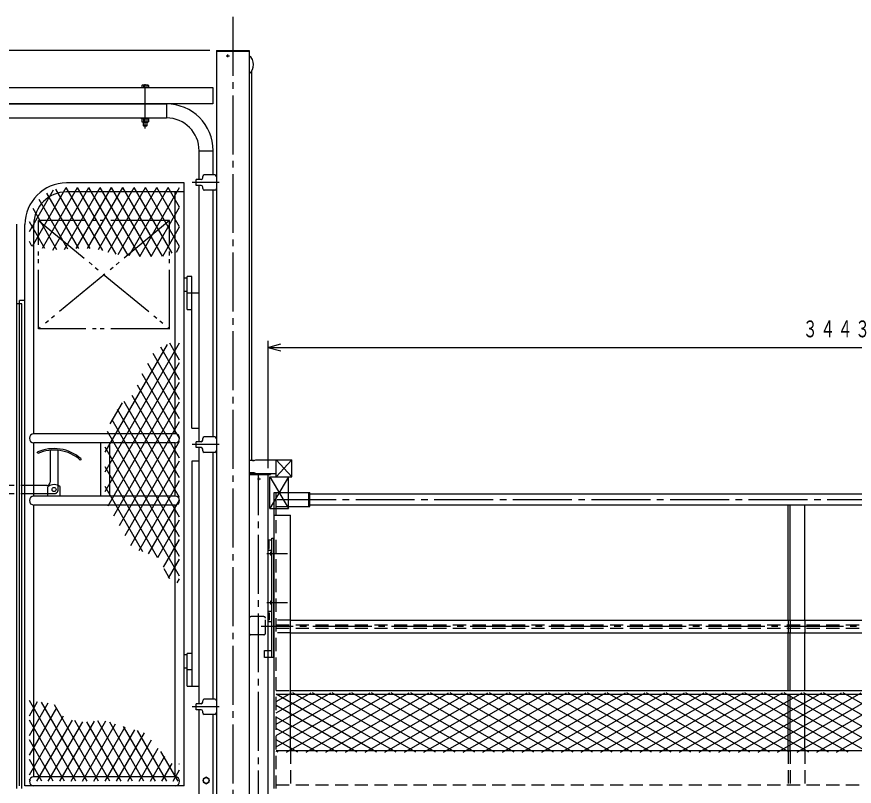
# Model space of a CAD drawing. Units: millimetres, scale not verified. Extents: x -7950 to 7710, y -5600 to 5443.
# Drawn here: x -3922 to -1364, y -1641 to 708 of the extents above; entities that cross this region are included whole.
import ezdxf

# ---------------------------------------------------------------- set-up
doc = ezdxf.new("R2010")
doc.units = ezdxf.units.MM
doc.header["$LTSCALE"] = 20
for name, pattern in [('CHAIN2', [12, 9, -1, 1, -1]), ('DASHED2', [3, 2, -1]), ('DOUBLE_CHAIN2', [12.8, 9, -1, 0.6, -0.6, 0.6, -1])]:
    doc.linetypes.add(name, pattern=pattern)
doc.layers.add('0-0_1', color=1, linetype='Continuous')
doc.layers.add('0-2_3', color=2, linetype='Continuous')
doc.styles.add('ＭＳ ゴシック', font='')
doc.styles.get('ＭＳ ゴシック').set_extended_font_data('MS Gothic')

# ---------------------------------------------------------------- blocks, each defined once
blk = doc.blocks.new('D6')
at = {"layer": '0-0_1', "color": 4}
for p, q in [((2844.18, 6544.99), (2833.46, 6584.99)), ((2844.18, 6381.99), (2844.18, 6594.99)), ((2844.18, 6544.99), (2854.9, 6584.99)), ((5078.19, 6544.99), (2824.18, 6544.99)), ((2844.18, 6381.99), (2833.46, 6421.99)), ((2844.18, 6381.99), (2854.9, 6421.99)), ((2824.18, 6381.99), (3817.34, 6381.99))]:
    blk.add_line(p, q, dxfattribs=at)
at = {"layer": '0-0_1', "color": 7, "insert": (2806.04, 6297.45), "char_height": 51.32, "attachment_point": 7, "rotation": 90, "style": 'ＭＳ ゴシック'}
blk.add_mtext('\\T1.17;\\W0.65;１６８．５', dxfattribs=at)
blk = doc.blocks.new('D8')
at = {"layer": '0-0_1', "color": 4}
for p, q in [((5255.19, 5658.81), (5255.19, 5270.49)), ((5255.19, 5638.81), (5295.19, 5649.52)), ((5255.19, 5638.81), (8698.49, 5638.81)), ((5255.19, 5638.81), (5295.19, 5628.09))]:
    blk.add_line(p, q, dxfattribs=at)
at = {"layer": '0-0_1', "color": 7, "insert": (6888.84, 5668.81), "char_height": 51.32, "attachment_point": 7, "style": 'ＭＳ ゴシック'}
blk.add_mtext('\\T1.17;\\W0.65;３４４３', dxfattribs=at)

msp = doc.modelspace()

# ---------------------------------------------------------------- linework, layer by layer
at = {"layer": '0-0_1', "color": 2, "linetype": 'CHAIN2'}
for p, q in [((-3261.81, 708.09), (-3261.81, -2276.97)), ((-3281.68, 588.99), (-3272.36, 588.99)), ((-3276.81, 584.38), (-3276.81, 593.24)), ((-3303.21, 201.99), (-3385.48, 201.99)), ((-3303.21, -598.01), (-3385.48, -598.01)), ((-3183.31, -2252.88), (-3183.31, -689.51)), ((-3186.68, -702.51), (-3177.36, -702.51)), ((-3181.81, -706.75), (-3181.81, -698.25)), ((-3126.51, -765.01), (268.89, -765.01)), ((-3158.01, -930.01), (-3094.58, -930.01)), ((-3158.01, -1080.01), (-3094.58, -1080.01)), ((282.94, -1153.01), (-3175.51, -1153.01)), ((-3303.21, -1398.01), (-3385.48, -1398.01))]:
    msp.add_line(p, q, dxfattribs=at)
at = {"layer": '0-0_1'}
for p, q in [((-3311.81, 604.99), (-3211.81, 604.99)), ((-3311.81, 604.99), (-3311.81, -2251.21)), ((-3211.81, 601.99), (-3311.81, 601.99)), ((-3211.81, 604.99), (-3211.81, -2251.21)), ((-4572.66, 491.99), (-3322.66, 491.99)), ((-3538.23, 499.49), (-3539.9, 498.52)), ((-3539.9, 498.52), (-3539.9, 491.99)), ((-3520.79, 499.49), (-3538.23, 499.49)), ((-3534.7, 498.3), (-3534.7, 491.99)), ((-3524.31, 498.3), (-3524.31, 491.99)), ((-3520.79, 499.49), (-3519.12, 498.52)), ((-3519.12, 498.52), (-3519.12, 491.99)), ((-3539.9, 396.29), (-3539.9, 387.43)), ((-3537.91, 386.29), (-3539.9, 387.43)), ((-3521.1, 386.29), (-3537.91, 386.29)), ((-3535.51, 386.29), (-3535.51, 376.47)), ((-3534.7, 396.29), (-3534.7, 387.47)), ((-3534.63, 375.6), (-3534.63, 386.29)), ((-3532.51, 399.29), (-3529.51, 396.29)), ((-3529.51, 399.29), (-3526.51, 396.29)), ((-3524.38, 386.29), (-3524.38, 375.6)), ((-3524.31, 396.29), (-3524.31, 387.47)), ((-3523.51, 376.47), (-3523.51, 386.29)), ((-3521.1, 386.29), (-3519.12, 387.43)), ((-3519.12, 396.29), (-3519.12, 387.43)), ((-3534.63, 375.6), (-3535.51, 376.47)), ((-3523.51, 376.47), (-3535.51, 376.47)), ((-3373.81, 192.99), (-3373.81, 210.99)), ((-3358.81, 210.99), (-3373.81, 210.99)), ((-3353.81, 215.99), (-3353.81, 220.49)), ((-3316.81, 225.49), (-3348.81, 225.49)), ((-3358.81, 192.99), (-3373.81, 192.99)), ((-3353.81, 183.49), (-3353.81, 187.99)), ((-3316.81, 178.49), (-3348.81, 178.49)), ((-3353.81, -584.01), (-3353.81, -579.51)), ((-3316.81, -574.51), (-3348.81, -574.51)), ((-3373.81, -607.01), (-3373.81, -589.01)), ((-3358.81, -589.01), (-3373.81, -589.01)), ((-3358.81, -607.01), (-3373.81, -607.01)), ((-3353.81, -616.51), (-3353.81, -612.01)), ((-3316.81, -621.51), (-3348.81, -621.51)), ((-3198.64, -646.3), (-3211.81, -646.3)), ((-3191.81, -643.81), (-3081.81, -643.81)), ((-3081.81, -696.51), (-3081.81, -643.81)), ((-3198.64, -684.03), (-3211.81, -684.03)), ((-3211.81, -686.51), (-3129.81, -686.51)), ((-3211.81, -689.51), (-3146.81, -689.51)), ((-3154.81, -689.51), (-3154.81, -2251.01)), ((-3153.81, -711.59), (-3153.81, -689.51)), ((-3146.81, -686.51), (-3146.81, -689.51)), ((-3148.81, -792.51), (-3148.81, -696.51)), ((-3091.81, -792.51), (-3091.81, -696.51)), ((-3135.51, -743.66), (-3026.31, -743.66)), ((-3135.51, -1648.01), (-3135.51, -743.66)), ((-3129.51, -813.66), (-3129.51, -743.66)), ((-3029.51, -786.36), (-3029.51, -743.66)), ((-3026.31, -786.36), (-3026.31, -743.66)), ((-3026.31, -748.01), (162.69, -748.01)), ((-3129.51, -786.36), (-3026.31, -786.36)), ((-3026.31, -782.01), (162.69, -782.01)), ((-1565.41, -1136.01), (-1565.41, -782.01)), ((-1559.41, -1136.01), (-1559.41, -782.01)), ((-1515.41, -1136.01), (-1515.41, -782.01)), ((-3135.51, -813.66), (-3085.51, -813.66)), ((-3085.51, -1532.01), (-3085.51, -813.66)), ((-3154.81, -888.01), (-3142.51, -888.01)), ((-3154.81, -893.01), (-3150.51, -893.01)), ((-3150.51, -915.01), (-3150.51, -893.01)), ((-3142.51, -1248.01), (-3142.51, -883.01)), ((-3142.51, -883.01), (-3136.51, -883.01)), ((-3136.51, -1248.01), (-3136.51, -883.01)), ((-3154.81, -915.01), (-3150.51, -915.01)), ((-3154.81, -920.01), (-3142.51, -920.01)), ((-3145.51, -935.01), (-3145.51, -925.01)), ((-3145.51, -925.01), (-3142.51, -925.01)), ((-3145.51, -935.01), (-3142.51, -935.01)), ((-3145.51, -1085.01), (-3145.51, -1075.01)), ((-3145.51, -1075.01), (-3142.51, -1075.01)), ((-3145.51, -1085.01), (-3142.51, -1085.01)), ((-3154.81, -1106.01), (-3142.51, -1106.01)), ((-3154.81, -1133.01), (-3150.51, -1133.01)), ((-3154.81, -1138.01), (-3142.51, -1138.01)), ((-3085.51, -1133.96), (221.89, -1133.96)), ((-3085.51, -1172.06), (221.89, -1172.06)), ((-1565.41, -1348.01), (-1565.41, -1170.01)), ((-1559.41, -1348.01), (-1559.41, -1170.01)), ((-1515.41, -1348.01), (-1515.41, -1170.01)), ((-3165.51, -1226.01), (-3142.51, -1226.01)), ((-3085.51, -1348.01), (221.89, -1348.01)), ((-3353.81, -1384.01), (-3353.81, -1379.51)), ((-3316.81, -1374.51), (-3348.81, -1374.51)), ((-3085.51, -1360.01), (221.89, -1360.01)), ((-1565.41, -1532.01), (-1565.41, -1360.01)), ((-1559.41, -1532.01), (-1559.41, -1360.01)), ((-1515.41, -1532.01), (-1515.41, -1360.01)), ((-3373.81, -1407.01), (-3373.81, -1389.01)), ((-3358.81, -1389.01), (-3373.81, -1389.01)), ((-3358.81, -1407.01), (-3373.81, -1407.01)), ((-3353.81, -1416.51), (-3353.81, -1412.01)), ((-3316.81, -1421.51), (-3348.81, -1421.51)), ((-3129.51, -1532.01), (265.89, -1532.01))]:
    msp.add_line(p, q, dxfattribs=at)
at = {"layer": '0-0_1', "color": 2, "linetype": 'DOUBLE_CHAIN2'}
for p, q in [((-3454.67, 85.8), (-3854.67, -244.2)), ((-3854.67, 85.8), (-3454.67, -244.2)), ((-3454.67, 85.8), (-3854.67, 85.8)), ((-3854.67, -244.2), (-3854.67, 85.8)), ((-3454.67, -244.2), (-3454.67, 85.8)), ((-3454.67, -244.2), (-3854.67, -244.2))]:
    msp.add_line(p, q, dxfattribs=at)
at = {"layer": '0-0_1', "color": 2, "linetype": 'DASHED2'}
for p, q in [((-3129.51, -1648.01), (-3129.51, -813.66)), ((-3166.81, -1123.01), (-3206.81, -1123.01)), ((-3161.81, -1173.01), (-3161.81, -1128.01)), ((-3085.51, -1133.96), (-3129.51, -1133.96)), ((-3129.51, -1148.01), (265.89, -1148.01)), ((-1565.41, -1136.01), (-1565.41, -1170.01)), ((-1559.41, -1136.01), (-1559.41, -1170.01)), ((-1515.41, -1136.01), (-1515.41, -1170.01)), ((-3129.51, -1158.01), (265.89, -1158.01)), ((-3085.51, -1172.06), (-3129.51, -1172.06)), ((-3166.81, -1178.01), (-3206.81, -1178.01)), ((-3129.51, -1348.01), (-3085.51, -1348.01)), ((-3129.51, -1360.01), (-3085.51, -1360.01)), ((-3085.51, -1532.01), (-3085.51, -1648.01)), ((-1565.41, -1532.01), (-1565.41, -1648.01)), ((-1559.41, -1532.01), (-1559.41, -1648.01)), ((-1515.41, -1532.01), (-1515.41, -1648.01)), ((-3129.51, -1636.01), (265.89, -1636.01))]:
    msp.add_line(p, q, dxfattribs=at)
at = {"layer": '0-0_1', "color": 2}
for p, q in [((-3129.51, -1520.58), (-2842.75, -1355.01)), ((-3129.51, -1485.93), (-2902.75, -1355.01)), ((-3129.51, -1451.29), (-2962.75, -1355.01)), ((-3129.51, -1416.65), (-3022.75, -1355.01)), ((-3129.51, -1382.01), (-3082.75, -1355.01)), ((-3097.98, -1537.01), (-2782.75, -1355.01)), ((-2762.94, -1537.01), (-3078.17, -1355.01)), ((-3037.98, -1537.01), (-2722.75, -1355.01)), ((-2702.94, -1537.01), (-3018.17, -1355.01)), ((-2977.98, -1537.01), (-2662.75, -1355.01)), ((-2642.94, -1537.01), (-2958.17, -1355.01)), ((-2917.98, -1537.01), (-2602.75, -1355.01)), ((-2582.94, -1537.01), (-2898.17, -1355.01)), ((-2857.98, -1537.01), (-2542.75, -1355.01)), ((-2522.94, -1537.01), (-2838.17, -1355.01)), ((-2797.98, -1537.01), (-2482.75, -1355.01)), ((-2462.94, -1537.01), (-2778.17, -1355.01)), ((-2737.98, -1537.01), (-2422.75, -1355.01)), ((-2402.94, -1537.01), (-2718.17, -1355.01)), ((-2677.98, -1537.01), (-2362.75, -1355.01)), ((-2342.94, -1537.01), (-2658.17, -1355.01)), ((-2617.98, -1537.01), (-2302.75, -1355.01)), ((-2282.94, -1537.01), (-2598.17, -1355.01)), ((-2557.98, -1537.01), (-2242.75, -1355.01)), ((-2222.94, -1537.01), (-2538.17, -1355.01)), ((-2497.98, -1537.01), (-2182.75, -1355.01)), ((-2162.94, -1537.01), (-2478.17, -1355.01)), ((-2437.98, -1537.01), (-2122.75, -1355.01)), ((-2102.94, -1537.01), (-2418.17, -1355.01)), ((-2377.98, -1537.01), (-2062.75, -1355.01)), ((-2042.94, -1537.01), (-2358.17, -1355.01)), ((-2317.98, -1537.01), (-2002.75, -1355.01)), ((-1982.94, -1537.01), (-2298.17, -1355.01)), ((-2257.98, -1537.01), (-1942.75, -1355.01)), ((-1922.94, -1537.01), (-2238.17, -1355.01)), ((-2197.98, -1537.01), (-1882.75, -1355.01)), ((-1862.94, -1537.01), (-2178.17, -1355.01)), ((-2137.98, -1537.01), (-1822.75, -1355.01)), ((-1802.94, -1537.01), (-2118.17, -1355.01)), ((-2077.98, -1537.01), (-1762.75, -1355.01)), ((-1742.94, -1537.01), (-2058.17, -1355.01)), ((-2017.98, -1537.01), (-1702.75, -1355.01)), ((-1682.94, -1537.01), (-1998.17, -1355.01)), ((-1957.98, -1537.01), (-1642.75, -1355.01)), ((-1622.94, -1537.01), (-1938.17, -1355.01)), ((-1897.98, -1537.01), (-1582.75, -1355.01)), ((-1562.94, -1537.01), (-1878.17, -1355.01)), ((-1837.98, -1537.01), (-1522.75, -1355.01)), ((-1502.94, -1537.01), (-1818.17, -1355.01)), ((-1777.98, -1537.01), (-1462.75, -1355.01)), ((-1442.94, -1537.01), (-1758.17, -1355.01)), ((-1717.98, -1537.01), (-1402.75, -1355.01)), ((-1382.94, -1537.01), (-1698.17, -1355.01)), ((-1657.98, -1537.01), (-1342.75, -1355.01)), ((-1322.94, -1537.01), (-1638.17, -1355.01)), ((-1597.98, -1537.01), (-1282.75, -1355.01)), ((-1262.94, -1537.01), (-1578.17, -1355.01)), ((-1537.98, -1537.01), (-1222.75, -1355.01)), ((-1202.94, -1537.01), (-1518.17, -1355.01)), ((-1477.98, -1537.01), (-1162.75, -1355.01)), ((-1142.94, -1537.01), (-1458.17, -1355.01)), ((-1417.98, -1537.01), (-1102.75, -1355.01)), ((-1082.94, -1537.01), (-1398.17, -1355.01)), ((-2822.94, -1537.01), (-3129.51, -1360.01)), ((-2882.94, -1537.01), (-3129.51, -1394.66)), ((-2942.94, -1537.01), (-3129.51, -1429.3)), ((-3002.94, -1537.01), (-3129.51, -1463.94)), ((-3062.94, -1537.01), (-3129.51, -1498.58)), ((-3122.94, -1537.01), (-3129.51, -1533.22))]:
    msp.add_line(p, q, dxfattribs=at)
at = {"layer": '0-0_1'}
for points in [[(-3322.66, 491.99), (-3322.66, 441.99), (-4572.66, 441.99), (-4572.66, 491.99)], [(-3534.63, 375.6), (-3524.38, 375.6), (-3523.51, 376.47)], [(-3154.81, -1111.01), (-3150.51, -1111.01), (-3150.51, -1133.01)], [(-3136.51, -1248.01), (-3165.51, -1248.01), (-3165.51, -1226.01)]]:
    msp.add_lwpolyline(points, dxfattribs=at)
for points in [[(-3540.26, 399.29), (-3518.76, 399.29), (-3518.76, 396.29), (-3540.26, 396.29)], [(-3343.16, -1612.62), (-3352.16, -1617.82), (-3352.16, -1628.21), (-3343.16, -1633.41), (-3334.16, -1628.21), (-3334.16, -1617.82)]]:
    msp.add_lwpolyline(points, close=True, dxfattribs=at)
msp.add_circle((-3343.16, -1623.01), 9, dxfattribs=at)
for centre, radius, start, end in [((-3537.3, 496.04), 3.44, 41.02288, 138.97712), ((-3529.51, 487.49), 12, 64.34166, 115.65834), ((-3521.71, 496.04), 3.44, 41.02288, 138.97712), ((-3537.1, 389.28), 3, 273.91941, 322.89391), ((-3529.51, 398.29), 12, 244.34166, 295.65834), ((-3521.92, 389.28), 3, 217.10609, 266.08059), ((-3358.81, 215.99), 5, 270, 0), ((-3348.81, 220.49), 5, 90, 180), ((-3316.81, 220.49), 5, 0, 90), ((-3358.81, 187.99), 5, 0, 90), ((-3348.81, 183.49), 5, 180, 270), ((-3316.81, 183.49), 5, 270, 0), ((-3358.81, -584.01), 5, 270, 0), ((-3348.81, -579.51), 5, 90, 180), ((-3316.81, -579.51), 5, 0, 90), ((-3358.81, -612.01), 5, 0, 90), ((-3348.81, -616.51), 5, 180, 270), ((-3316.81, -616.51), 5, 270, 0), ((-3200.23, -631.31), 15.07, 263.9726, 303.95765), ((-3200.23, -699.01), 15.07, 56.04235, 96.0274), ((-3156.81, -711.59), 3, 311.81031, 359.99564), ((-3348.81, -1379.51), 5, 90, 180), ((-3316.81, -1379.51), 5, 0, 90), ((-3358.81, -1384.01), 5, 270, 0), ((-3358.81, -1412.01), 5, 0, 90), ((-3348.81, -1416.51), 5, 180, 270), ((-3316.81, -1416.51), 5, 270, 0)]:
    msp.add_arc(centre, radius, start, end, dxfattribs=at)
at = {"layer": '0-0_1', "color": 2, "linetype": 'DASHED2'}
for centre, start, end in [((-3206.81, -1128.01), 90, 180), ((-3166.81, -1128.01), 0, 90), ((-3206.81, -1173.01), 180, 270), ((-3166.81, -1173.01), 270, 0)]:
    msp.add_arc(centre, 5, start, end, dxfattribs=at)
at = {"layer": '0-2_3', "color": 1}
for p, q in [((-3203.71, -646.3), (-3203.71, 543.45)), ((-4411.81, 441.99), (-3464.51, 441.99)), ((-3464.51, 441.99), (-3464.51, 399.29)), ((-4411.81, 399.29), (-3464.51, 399.29)), ((-3364.51, 299.29), (-3321.81, 299.29)), ((-3364.51, 210.99), (-3364.51, 299.29)), ((-3321.81, 225.49), (-3321.81, 299.29)), ((-3410.51, 200.78), (-3769.51, 200.78)), ((-3410.51, -1639.22), (-3410.51, 200.78)), ((-3364.51, -589.01), (-3364.51, 192.99)), ((-3410.51, 173.58), (-3769.51, 173.58)), ((-3437.71, -565.02), (-3437.71, 173.58)), ((-3321.81, -574.51), (-3321.81, 178.49)), ((-3921.56, -1648.01), (-3921.56, 74.79)), ((-3896.71, -1639.22), (-3896.71, 73.58)), ((-3869.51, -565.02), (-3869.51, 73.58)), ((-3401.51, -90.01), (-3410.51, -90.01)), ((-3401.51, -185.01), (-3401.51, -85.01)), ((-3386.51, -85.01), (-3401.51, -85.01)), ((-3386.51, -548.01), (-3386.51, -85.01)), ((-3401.51, -130.01), (-3410.51, -130.01)), ((-3401.51, -135.01), (-3364.51, -135.01)), ((-3905.56, -168.01), (-3921.56, -168.01)), ((-3896.71, -158.01), (-3912.71, -158.01)), ((-3912.71, -1639.22), (-3912.71, -158.01)), ((-3905.56, -1648.01), (-3905.56, -168.01)), ((-3401.51, -185.01), (-3386.51, -185.01)), ((-3386.51, -548.01), (-3364.51, -548.01)), ((-3437.71, -565.02), (-3869.51, -565.02)), ((-3437.71, -592.22), (-3869.51, -592.22)), ((-3869.51, -755.02), (-3869.51, -592.22)), ((-3664.51, -755.02), (-3664.51, -592.22)), ((-3637.31, -755.02), (-3637.31, -592.22)), ((-3437.71, -755.02), (-3437.71, -592.22)), ((-3364.51, -1389.01), (-3364.51, -607.01)), ((-3857.64, -625.44), (-3859.51, -621.35)), ((-3820.01, -615.17), (-3820.01, -712.52)), ((-3795.01, -722.74), (-3795.01, -615.17)), ((-3321.81, -1374.51), (-3321.81, -621.51)), ((-3724.51, -641.55), (-3727.5, -644.92)), ((-3129.81, -696.51), (-3129.81, -643.81)), ((-3081.81, -686.51), (-3081.81, -643.81)), ((-3203.71, -686.51), (-3203.71, -684.03)), ((-3148.81, -696.51), (-3081.81, -696.51)), ((-3830.01, -722.52), (-3869.51, -722.52)), ((-3826.51, -755.02), (-3826.51, -726.8)), ((-3788.51, -755.02), (-3788.51, -726.8)), ((-3869.51, -747.52), (-3826.51, -747.52)), ((-3437.71, -755.02), (-3869.51, -755.02)), ((-3869.51, -1611.92), (-3869.51, -782.22)), ((-3437.71, -782.22), (-3869.51, -782.22)), ((-3437.71, -1611.92), (-3437.71, -782.22)), ((-3149.21, -792.51), (-3091.81, -792.51)), ((-3401.51, -1240.01), (-3410.51, -1240.01)), ((-3401.51, -1335.01), (-3401.51, -1235.01)), ((-3386.51, -1235.01), (-3401.51, -1235.01)), ((-3401.51, -1280.01), (-3410.51, -1280.01)), ((-3386.51, -1285.01), (-3401.51, -1285.01)), ((-3401.51, -1335.01), (-3364.51, -1335.01)), ((-3364.51, -1698.01), (-3364.51, -1407.01)), ((-3321.81, -1698.01), (-3321.81, -1421.51)), ((-3437.71, -1611.92), (-3869.51, -1611.92)), ((-3410.51, -1639.22), (-3896.71, -1639.22))]:
    msp.add_line(p, q, dxfattribs=at)
at = {"layer": '0-2_3', "linetype": 'CHAIN2'}
msp.add_line((-3529.51, 367.1), (-3529.51, 501.85), dxfattribs=at)
at = {"layer": '0-2_3'}
for p, q in [((-3883.11, 52.17), (-3809.32, 179.98)), ((-3873.93, 8.08), (-3770.52, 187.18)), ((-3842.77, 2.04), (-3735.88, 187.18)), ((-3811.61, -3.99), (-3701.24, 187.18)), ((-3697.28, 0.33), (-3802.36, 182.33)), ((-3775.85, -2.05), (-3666.6, 187.18)), ((-3659.06, -5.86), (-3770.52, 187.18)), ((-3739.83, 0.33), (-3631.95, 187.18)), ((-3618, -16.99), (-3735.88, 187.18)), ((-3705.19, 0.33), (-3597.31, 187.18)), ((-3581.5, -20.21), (-3701.24, 187.18)), ((-3672.03, -2.23), (-3562.67, 187.18)), ((-3545, -23.43), (-3666.6, 187.18)), ((-3642.21, -10.58), (-3528.03, 187.18)), ((-3509.93, -24.17), (-3631.95, 187.18)), ((-3611.6, -17.55), (-3493.39, 187.18)), ((-3476.34, -22.35), (-3597.31, 187.18)), ((-3578.63, -20.46), (-3458.75, 187.18)), ((-3446.61, -13.85), (-3562.67, 187.18)), ((-3545.67, -23.37), (-3424.11, 187.18)), ((-3424.11, 7.18), (-3528.03, 187.18)), ((-3424.11, 67.18), (-3493.39, 187.18)), ((-3424.11, 127.18), (-3458.75, 187.18)), ((-3731.92, 0.33), (-3829.8, 169.86)), ((-3765.64, -1.26), (-3853.2, 150.4)), ((-3798.81, -3.81), (-3871.9, 122.78)), ((-3511.49, -24.17), (-3424.11, 127.18)), ((-3836.09, 0.75), (-3882.82, 81.69)), ((-3475.69, -22.16), (-3424.11, 67.18)), ((-3875.09, 8.3), (-3883.11, 22.19)), ((-3434.21, -10.31), (-3424.11, 7.18)), ((-3651.31, -680.55), (-3424.11, -287.03)), ((-3651.31, -620.55), (-3461.58, -291.94)), ((-3424.11, -399.65), (-3481.19, -300.77)), ((-3424.11, -339.65), (-3453.62, -288.53)), ((-3424.11, -459.65), (-3504.89, -319.73)), ((-3651.31, -740.55), (-3424.11, -347.03)), ((-3424.11, -519.65), (-3521.73, -350.56)), ((-3424.11, -579.65), (-3538.09, -382.22)), ((-3642.15, -784.69), (-3424.11, -407.03)), ((-3424.11, -639.65), (-3552.85, -416.65)), ((-3424.11, -699.65), (-3569.5, -447.81)), ((-3636.27, -534.51), (-3598.98, -469.92)), ((-3624.94, -814.88), (-3424.11, -467.03)), ((-3424.11, -759.65), (-3593.68, -465.94)), ((-3424.11, -819.65), (-3613.78, -491.12)), ((-3424.11, -879.65), (-3630.61, -521.98)), ((-3607.73, -845.08), (-3424.11, -527.03)), ((-3424.11, -939.65), (-3644.34, -558.19)), ((-3590.52, -875.27), (-3424.11, -587.03)), ((-3424.11, -999.65), (-3651.31, -606.12)), ((-3573.31, -905.46), (-3424.11, -647.03)), ((-3491.94, -942.16), (-3651.31, -666.12)), ((-3547.4, -920.59), (-3424.11, -707.03)), ((-3536.61, -924.79), (-3651.31, -726.12)), ((-3519.11, -931.59), (-3424.11, -767.03)), ((-3490.83, -942.59), (-3424.11, -827.03)), ((-3473.17, -972), (-3424.11, -887.03)), ((-3457.89, -1005.54), (-3424.11, -947.03)), ((-3454.15, -1007.62), (-3471.78, -977.07)), ((-3431.66, -1020.11), (-3424.11, -1007.03)), ((-3740.84, -1625.62), (-3883.11, -1379.2)), ((-3883.11, -1426.04), (-3857.79, -1382.18)), ((-3883.11, -1486.04), (-3825.35, -1386)), ((-3883.11, -1546.04), (-3799.34, -1400.96)), ((-3706.2, -1625.62), (-3845.94, -1383.57)), ((-3671.56, -1625.62), (-3806.25, -1392.33)), ((-3883.11, -1606.04), (-3779.22, -1426.11)), ((-3775.48, -1625.62), (-3883.11, -1439.2)), ((-3859.77, -1625.62), (-3751.73, -1438.48)), ((-3825.13, -1625.62), (-3720.13, -1443.75)), ((-3790.49, -1625.62), (-3684.59, -1442.19)), ((-3755.85, -1625.62), (-3649.37, -1441.2)), ((-3636.92, -1625.62), (-3744.24, -1439.73)), ((-3721.21, -1625.62), (-3619.96, -1450.25)), ((-3602.28, -1625.62), (-3707.18, -1443.93)), ((-3567.63, -1625.62), (-3674.01, -1441.37)), ((-3532.99, -1625.62), (-3637.33, -1444.9)), ((-3686.57, -1625.62), (-3590.54, -1459.3)), ((-3651.92, -1625.62), (-3561.13, -1468.35)), ((-3617.28, -1625.62), (-3531.71, -1477.4)), ((-3498.35, -1625.62), (-3595.2, -1457.87)), ((-3463.71, -1625.62), (-3553.08, -1470.83)), ((-3810.12, -1625.62), (-3883.11, -1499.2)), ((-3582.64, -1625.62), (-3509.76, -1499.38)), ((-3548, -1625.62), (-3489.64, -1524.53)), ((-3429.07, -1625.62), (-3481.72, -1534.42)), ((-3844.76, -1625.62), (-3883.11, -1559.2)), ((-3513.36, -1625.62), (-3469.09, -1548.94)), ((-3478.72, -1625.62), (-3447.13, -1570.9)), ((-3424.11, -1574.21), (-3425.54, -1571.74)), ((-3444.08, -1625.62), (-3424.11, -1591.03)), ((-3879.4, -1625.62), (-3883.11, -1619.2))]:
    msp.add_line(p, q, dxfattribs=at)
at = {"layer": '0-2_3', "linetype": 'DOUBLE_CHAIN2'}
for p, q in [((-3081.81, -643.81), (-3129.81, -696.51)), ((-3129.81, -643.81), (-3081.81, -696.51)), ((-3091.81, -696.51), (-3149.21, -792.51)), ((-3148.81, -696.51), (-3091.81, -792.51))]:
    msp.add_line(p, q, dxfattribs=at)
at = {"layer": '0-2_3', "linetype": 'DASHED2'}
for p, q in [((-3869.51, -722.52), (-3969.01, -722.52)), ((-3795.01, -735.02), (-3795.01, -722.74)), ((-3969.01, -747.52), (-3869.51, -747.52)), ((-3826.51, -747.52), (-3807.51, -747.52))]:
    msp.add_line(p, q, dxfattribs=at)
at = {"layer": '0-2_3', "color": 1}
msp.add_lwpolyline([(-3364.51, -648.01), (-3386.51, -648.01), (-3386.51, -1335.01)], dxfattribs=at)
msp.add_circle((-3807.51, -735.02), 6.25, dxfattribs=at)
for centre, radius, start, end in [((-3232.51, 561.99), 34.25, 307.18418, 52.81582), ((-3464.51, 299.29), 142.7, 0.00012, 89.99988), ((-3464.51, 299.29), 100, 0, 90), ((-3769.51, 73.58), 127.2, 89.99991, 179.99987), ((-3769.51, 73.58), 100, 90, 180), ((-3869.51, -578.62), 13.6, 90, 270), ((-3437.71, -578.62), 13.6, 270, 90), ((-3807.51, -735.02), 125, 48.3943, 114.58227), ((-3807.51, -735.02), 120.5, 48.39424, 114.58203), ((-3830.01, -712.52), 10, 270, 0), ((-3807.51, -750.02), 30, 50.70352, 129.29648), ((-3869.51, -768.62), 13.6, 90, 270), ((-3437.71, -768.62), 13.6, 270, 90), ((-3869.51, -1625.52), 13.6, 90, 270), ((-3437.71, -1625.52), 13.6, 270, 90)]:
    msp.add_arc(centre, radius, start, end, dxfattribs=at)
at = {"layer": '0-2_3', "linetype": 'DASHED2'}
msp.add_arc((-3807.51, -735.02), 12.5, 270, 0, dxfattribs=at)

# ---------------------------------------------------------------- block references
at = {"layer": '0-0_1'}
for name in ['D6', 'D8']:
    msp.add_blockref(name, (-8410, -5940), dxfattribs=at)

doc.saveas('drawing.dxf')
